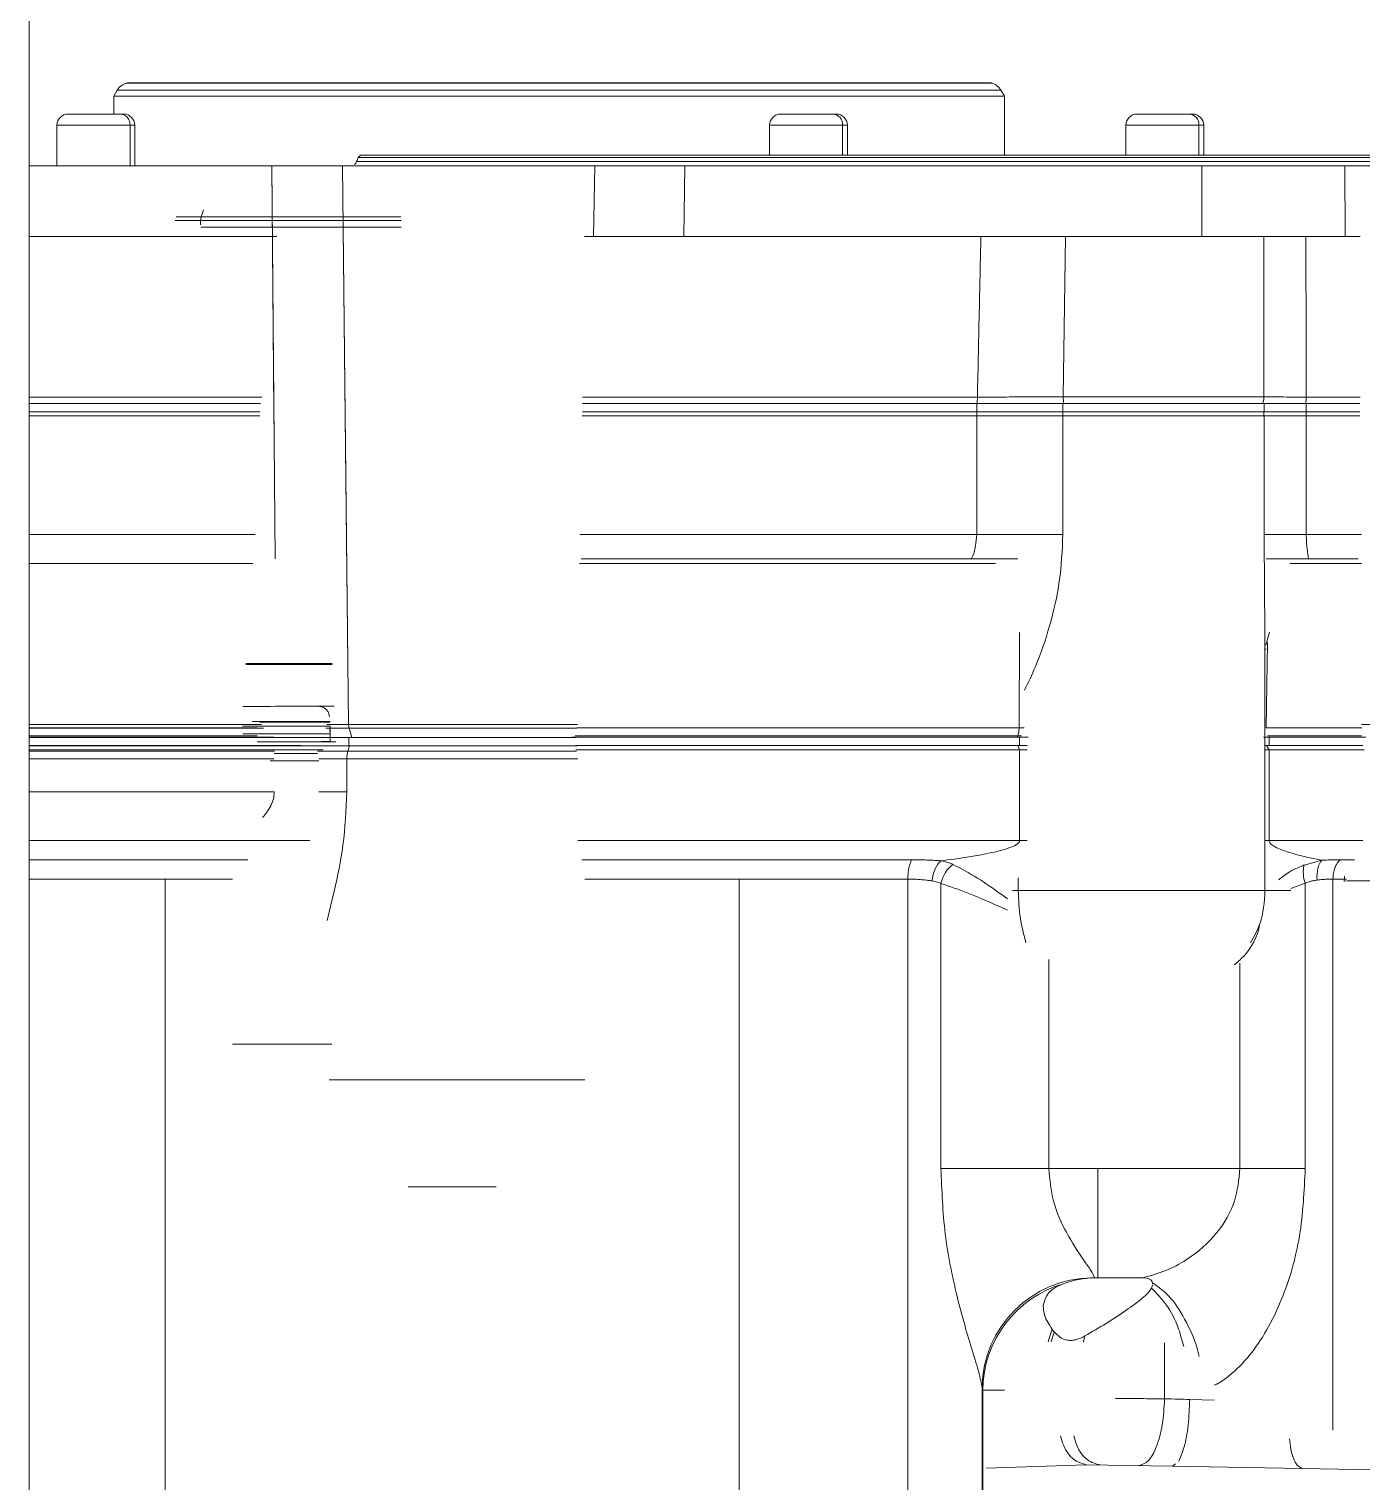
# Model space of a CAD drawing. Header units: millimetres. Extents: x 169 to 14583, y -399 to 10804.
# Drawn here: x 8132.3 to 8192.1, y 2080.4 to 2145.7 of the extents above; entities that cross this region are included whole.
import ezdxf

# ---------------------------------------------------------------- set-up
doc = ezdxf.new("R2010")
doc.units = ezdxf.units.MM
doc.header["$LTSCALE"] = 35

msp = doc.modelspace()

# ---------------------------------------------------------------- linework, layer by layer
at = {"color": 7, "linetype": 'Continuous', "lineweight": 18}
for p, q in [((8132.279, 2560.469), (8132.279, 1956.779)), ((8136.659, 2143.235), (8136.679, 2143.24)), ((8136.659, 2143.235), (8175.499, 2143.235)), ((8136.679, 2143.24), (8175.479, 2143.24)), ((8175.499, 2143.235), (8175.479, 2143.24)), ((8136.079, 2142.64), (8136.234, 2142.908)), ((8136.079, 2141.839), (8136.079, 2142.64)), ((8136.079, 2142.64), (8176.079, 2142.64)), ((8136.234, 2142.908), (8175.924, 2142.908)), ((8176.079, 2142.64), (8175.924, 2142.908)), ((8176.079, 2139.989), (8176.079, 2142.64)), ((8133.529, 2141.339), (8133.529, 2139.509)), ((8136.814, 2141.339), (8133.529, 2141.339)), ((8136.376, 2141.839), (8134.029, 2141.839)), ((8136.529, 2141.839), (8136.376, 2141.839)), ((8136.814, 2139.509), (8136.814, 2141.339)), ((8137.029, 2141.339), (8136.814, 2141.339)), ((8137.029, 2139.509), (8137.029, 2141.339)), ((8165.529, 2141.339), (8165.529, 2139.989)), ((8168.814, 2141.339), (8165.529, 2141.339)), ((8168.376, 2141.839), (8166.029, 2141.839)), ((8168.529, 2141.839), (8168.376, 2141.839)), ((8168.814, 2139.989), (8168.814, 2141.339)), ((8169.029, 2141.339), (8168.814, 2141.339)), ((8169.029, 2139.989), (8169.029, 2141.339)), ((8181.529, 2141.339), (8181.529, 2139.989)), ((8184.814, 2141.339), (8181.529, 2141.339)), ((8184.376, 2141.839), (8182.029, 2141.839)), ((8184.529, 2141.839), (8184.376, 2141.839)), ((8184.814, 2139.989), (8184.814, 2141.339)), ((8185.029, 2141.339), (8184.814, 2141.339)), ((8185.029, 2139.989), (8185.029, 2141.339)), ((8147.101, 2139.931), (8147.062, 2139.889)), ((8147.101, 2139.931), (8147.062, 2139.889)), ((8147.101, 2139.931), (8147.158, 2139.989)), ((8147.158, 2139.989), (8197.834, 2139.989)), ((8132.279, 2139.509), (8143.173, 2139.509)), ((8143.173, 2139.509), (8143.324, 2121.859)), ((8146.35, 2139.509), (8146.626, 2114.423)), ((8146.35, 2139.509), (8157.678, 2139.509)), ((8146.989, 2139.709), (8198.019, 2139.709)), ((8197.982, 2139.889), (8147.062, 2139.889)), ((8157.678, 2139.509), (8157.625, 2136.339)), ((8157.626, 2136.339), (8157.678, 2139.509)), ((8161.73, 2139.509), (8161.683, 2136.339)), ((8161.73, 2139.509), (8161.683, 2136.339)), ((8161.73, 2139.509), (8184.939, 2139.509)), ((8184.939, 2139.509), (8184.941, 2136.339)), ((8184.941, 2136.339), (8184.939, 2139.509)), ((8191.366, 2139.509), (8205.727, 2139.509)), ((8191.366, 2139.509), (8191.385, 2136.339)), ((8191.366, 2139.509), (8191.385, 2136.339)), ((8140.012, 2137.218), (8140.118, 2137.539)), ((8139.984, 2137.055), (8138.837, 2137.055)), ((8140.012, 2137.218), (8138.877, 2137.218)), ((8139.984, 2137.055), (8139.981, 2136.87)), ((8139.984, 2137.055), (8140.012, 2137.218)), ((8148.992, 2137.055), (8139.984, 2137.055)), ((8148.987, 2136.755), (8139.989, 2136.755)), ((8148.968, 2137.218), (8140.012, 2137.218)), ((8143.411, 2136.339), (8132.279, 2136.339)), ((8175.021, 2136.339), (8157.217, 2136.339)), ((8178.721, 2129.139), (8178.814, 2136.339)), ((8192.051, 2136.339), (8189.616, 2136.339)), ((8132.279, 2129.121), (8142.735, 2129.121)), ((8132.279, 2128.839), (8142.674, 2128.839)), ((8157.128, 2129.121), (8174.865, 2129.121)), ((8157.132, 2128.839), (8174.838, 2128.839)), ((8174.838, 2128.459), (8174.838, 2128.839)), ((8174.838, 2128.839), (8178.704, 2128.839)), ((8178.704, 2128.459), (8178.704, 2128.839)), ((8178.704, 2128.839), (8187.735, 2128.839)), ((8184.524, 2129.139), (8184.866, 2129.139)), ((8187.735, 2128.459), (8187.735, 2128.839)), ((8187.735, 2128.839), (8189.633, 2128.839)), ((8189.631, 2129.121), (8192.048, 2129.121)), ((8189.633, 2128.459), (8189.633, 2128.839)), ((8189.633, 2128.839), (8192.034, 2128.839)), ((8132.279, 2128.459), (8142.657, 2128.459)), ((8142.649, 2128.283), (8132.279, 2128.283)), ((8174.838, 2128.283), (8157.121, 2128.283)), ((8157.124, 2128.459), (8174.838, 2128.459)), ((8174.838, 2128.459), (8178.704, 2128.459)), ((8174.838, 2122.959), (8174.838, 2128.283)), ((8178.704, 2128.283), (8174.838, 2128.283)), ((8178.704, 2128.459), (8187.735, 2128.459)), ((8178.704, 2122.959), (8178.704, 2128.283)), ((8187.735, 2128.283), (8178.704, 2128.283)), ((8187.735, 2128.459), (8189.633, 2128.459)), ((8187.735, 2128.283), (8187.735, 2122.959)), ((8189.633, 2128.283), (8187.735, 2128.283)), ((8189.633, 2128.459), (8192.039, 2128.459)), ((8189.633, 2128.283), (8189.633, 2122.959)), ((8192.042, 2128.283), (8189.633, 2128.283)), ((8142.426, 2122.959), (8132.279, 2122.959)), ((8174.838, 2122.959), (8157.018, 2122.959)), ((8192.113, 2122.959), (8189.633, 2122.959)), ((8132.279, 2121.659), (8142.333, 2121.659)), ((8157.001, 2121.659), (8175.677, 2121.659)), ((8157.078, 2121.859), (8176.68, 2121.859)), ((8187.83, 2121.859), (8191.962, 2121.859)), ((8188.892, 2121.659), (8192.114, 2121.659)), ((8176.75, 2118.561), (8176.738, 2114.266)), ((8187.779, 2106.959), (8187.779, 2118.781)), ((8187.977, 2118.568), (8187.892, 2118.251)), ((8187.892, 2118.251), (8187.819, 2117.98)), ((8187.893, 2118.111), (8187.839, 2114.266)), ((8142.018, 2117.165), (8145.884, 2117.165)), ((8142.018, 2117.113), (8145.885, 2117.113)), ((8145.975, 2115.239), (8145.277, 2115.239)), ((8145.796, 2114.521), (8142.635, 2114.521)), ((8132.279, 2114.423), (8142.721, 2114.423)), ((8132.279, 2114.266), (8142.526, 2114.266)), ((8132.279, 2114.26), (8142.805, 2114.26)), ((8142.524, 2113.915), (8132.279, 2113.915)), ((8142.461, 2113.859), (8132.279, 2113.859)), ((8132.279, 2113.839), (8142.458, 2113.839)), ((8141.862, 2114.346), (8145.798, 2114.346)), ((8145.798, 2114.003), (8141.871, 2114.003)), ((8142.458, 2113.839), (8145.834, 2113.839)), ((8145.654, 2113.839), (8146.768, 2113.839)), ((8145.798, 2113.945), (8145.788, 2114.239)), ((8145.798, 2114.346), (8145.798, 2114.17)), ((8145.798, 2114.17), (8145.798, 2113.65)), ((8145.801, 2113.839), (8146.032, 2113.839)), ((8146.032, 2113.839), (8146.633, 2113.839)), ((8146.626, 2114.423), (8156.911, 2114.423)), ((8146.626, 2114.423), (8156.911, 2114.423)), ((8146.633, 2113.839), (8146.633, 2113.459)), ((8146.633, 2113.839), (8156.84, 2113.839)), ((8146.649, 2114.26), (8146.768, 2113.839)), ((8151.279, 2114.26), (8146.649, 2114.26)), ((8146.649, 2114.26), (8146.768, 2113.839)), ((8156.879, 2114.26), (8151.279, 2114.26)), ((8176.652, 2113.859), (8156.797, 2113.859)), ((8176.676, 2113.915), (8156.798, 2113.915)), ((8156.881, 2114.266), (8176.738, 2114.266)), ((8176.652, 2113.859), (8176.676, 2113.915)), ((8176.794, 2113.859), (8176.652, 2113.859)), ((8176.843, 2113.915), (8176.676, 2113.915)), ((8176.738, 2114.266), (8176.971, 2114.266)), ((8176.762, 2113.859), (8176.762, 2113.479)), ((8177.141, 2113.859), (8176.762, 2113.859)), ((8187.96, 2113.859), (8187.716, 2113.859)), ((8187.839, 2114.266), (8192.132, 2114.266)), ((8192.112, 2113.915), (8187.898, 2113.915)), ((8192.083, 2113.859), (8187.92, 2113.859)), ((8187.96, 2113.859), (8187.96, 2113.479)), ((8192.303, 2113.859), (8187.96, 2113.859)), ((8192.113, 2114.423), (8205.289, 2114.423)), ((8132.279, 2113.479), (8143.135, 2113.479)), ((8132.279, 2113.459), (8143.103, 2113.459)), ((8132.279, 2113.459), (8143.311, 2113.459)), ((8144.15, 2113.279), (8132.279, 2113.279)), ((8132.279, 2113.225), (8143.3, 2113.225)), ((8145.798, 2113.65), (8142.518, 2113.65)), ((8142.911, 2113.278), (8145.481, 2113.278)), ((8143.103, 2113.459), (8145.404, 2113.459)), ((8143.103, 2113.459), (8145.404, 2113.459)), ((8146.594, 2113.225), (8145.228, 2113.225)), ((8145.404, 2113.658), (8145.798, 2113.658)), ((8146.633, 2113.459), (8145.404, 2113.459)), ((8146.048, 2113.65), (8145.798, 2113.65)), ((8146.661, 2113.459), (8146.594, 2113.225)), ((8146.594, 2113.225), (8156.856, 2113.225)), ((8146.633, 2113.459), (8156.912, 2113.459)), ((8146.661, 2113.459), (8156.834, 2113.459)), ((8156.834, 2113.479), (8176.681, 2113.479)), ((8176.762, 2113.279), (8156.834, 2113.279)), ((8176.762, 2113.279), (8176.681, 2113.479)), ((8176.922, 2113.479), (8176.681, 2113.479)), ((8176.762, 2113.479), (8177.106, 2113.479)), ((8176.762, 2109.211), (8176.762, 2113.279)), ((8177.093, 2113.279), (8176.762, 2113.279)), ((8187.779, 2113.479), (8187.96, 2113.479)), ((8187.96, 2113.279), (8187.779, 2113.279)), ((8187.842, 2113.479), (8192.174, 2113.479)), ((8187.96, 2113.279), (8187.858, 2113.453)), ((8187.96, 2113.479), (8192.174, 2113.479)), ((8187.96, 2113.279), (8187.96, 2109.211)), ((8192.239, 2113.279), (8187.96, 2113.279)), ((8143.292, 2112.883), (8132.279, 2112.883)), ((8145.29, 2112.783), (8143.103, 2112.783)), ((8143.278, 2113.125), (8145.231, 2113.125)), ((8145.29, 2112.883), (8146.547, 2112.883)), ((8146.547, 2112.883), (8146.547, 2111.396)), ((8146.547, 2112.883), (8156.924, 2112.883)), ((8143.292, 2111.396), (8132.279, 2111.396)), ((8146.547, 2111.396), (8145.29, 2111.396)), ((8144.894, 2109.211), (8132.279, 2109.211)), ((8176.762, 2109.211), (8156.924, 2109.211)), ((8177.093, 2109.211), (8176.762, 2109.211)), ((8187.779, 2109.211), (8187.96, 2109.211)), ((8192.178, 2109.211), (8187.96, 2109.211)), ((8132.279, 2108.345), (8142.107, 2108.345)), ((8157.103, 2108.345), (8171.909, 2108.345)), ((8190.328, 2108.322), (8189.534, 2108.106)), ((8191.153, 2108.345), (8191.796, 2108.345)), ((8132.279, 2107.479), (8141.415, 2107.479)), ((8138.393, 2107.479), (8138.393, 2023.23)), ((8157.232, 2107.479), (8171.742, 2107.479)), ((8164.164, 2107.479), (8164.164, 2060.482)), ((8171.742, 2065.621), (8171.742, 2107.479)), ((8173.228, 2094.479), (8173.228, 2107.281)), ((8176.699, 2106.959), (8176.699, 2107.537)), ((8189.589, 2107.295), (8188.946, 2107.056)), ((8189.589, 2107.295), (8189.589, 2094.479)), ((8190.831, 2107.479), (8190.831, 2082.72)), ((8190.831, 2107.479), (8191.439, 2107.479)), ((8191.344, 2107.606), (8191.331, 2107.39)), ((8191.344, 2107.606), (8191.331, 2107.391)), ((8145.659, 2105.623), (8145.986, 2106.937)), ((8145.986, 2106.937), (8145.659, 2105.623)), ((8176.699, 2106.959), (8176.435, 2106.959)), ((8176.699, 2106.959), (8187.779, 2106.959)), ((8187.779, 2106.959), (8188.945, 2106.959)), ((8178.074, 2094.479), (8178.074, 2103.867)), ((8186.656, 2103.706), (8186.656, 2094.479)), ((8141.415, 2100.059), (8145.87, 2100.059)), ((8141.416, 2100.059), (8145.87, 2100.059)), ((8141.416, 2100.059), (8145.87, 2100.059)), ((8145.76, 2098.459), (8157.232, 2098.459)), ((8178.074, 2094.479), (8180.279, 2094.479)), ((8180.279, 2094.479), (8186.656, 2094.479)), ((8150.1, 2093.654), (8149.307, 2093.654)), ((8153.25, 2093.654), (8150.1, 2093.654)), ((8182.685, 2089.099), (8182.734, 2089.234)), ((8182.733, 2089.278), (8182.731, 2089.336)), ((8179.695, 2086.954), (8179.627, 2086.679)), ((8183.269, 2086.641), (8183.269, 2084.132)), ((8175.076, 2073.262), (8175.076, 2084.662)), ((8175.111, 2079.718), (8175.111, 2084.519)), ((8184.401, 2084.106), (8185.495, 2084.074)), ((8175.254, 2081.019), (8179.753, 2081.174)), ((8183.622, 2081.107), (8179.753, 2081.174)), ((8183.622, 2081.107), (8183.763, 2081.219)), ((8183.622, 2081.107), (8189.438, 2081.005)), ((8226.514, 2080.358), (8189.438, 2081.005))]:
    msp.add_line(p, q, dxfattribs=at)
at = {"color": 7, "linetype": 'Continuous', "lineweight": 18, "flags": 128}
for points in [[(8197.834, 2139.989), (8195.743, 2139.989), (8193.324, 2139.989), (8190.595, 2139.989), (8187.576, 2139.989), (8184.289, 2139.989), (8180.758, 2139.989), (8177.01, 2139.989), (8173.073, 2139.989), (8168.974, 2139.989), (8164.745, 2139.989), (8160.417, 2139.989), (8156.021, 2139.989), (8151.591, 2139.989), (8147.158, 2139.989)], [(8143.271, 2127.945), (8143.267, 2128.471), (8143.173, 2139.509)], [(8146.35, 2139.509), (8146.504, 2125.461), (8146.626, 2114.423)], [(8187.733, 2129.139), (8187.726, 2133.171), (8187.72, 2136.339)], [(8187.779, 2117.803), (8187.79, 2117.803), (8187.836, 2117.803)], [(8142.297, 2114.558), (8143.097, 2114.558), (8143.959, 2114.558), (8144.864, 2114.558), (8145.794, 2114.558)], [(8146.649, 2114.26), (8147.79, 2114.26), (8149.17, 2114.26), (8150.694, 2114.26), (8152.258, 2114.26), (8153.755, 2114.26), (8155.083, 2114.26), (8156.15, 2114.26), (8156.879, 2114.26)], [(8178.074, 2094.479), (8177.457, 2094.479), (8176.823, 2094.479), (8176.181, 2094.479), (8175.543, 2094.479), (8174.919, 2094.479), (8174.318, 2094.479), (8173.751, 2094.479), (8173.228, 2094.479)], [(8186.656, 2094.479), (8186.809, 2094.479), (8187.032, 2094.479), (8187.322, 2094.479), (8187.673, 2094.479), (8188.082, 2094.479), (8188.543, 2094.479), (8189.047, 2094.479), (8189.589, 2094.479)], [(8178.217, 2087.26), (8178.113, 2086.95), (8178.039, 2086.696)], [(8178.312, 2087.138), (8178.219, 2086.838), (8178.177, 2086.688)], [(8176.089, 2084.519), (8175.851, 2084.519), (8175.548, 2084.519), (8175.322, 2084.519), (8175.175, 2084.519), (8175.111, 2084.519)]]:
    msp.add_lwpolyline(points, dxfattribs=at)
at = {"color": 7, "linetype": 'Continuous', "lineweight": 18}
for centre, radius, start, end in [((8136.84, 2142.558), 0.7, 105, 150), ((8175.317, 2142.558), 0.7, 30, 75), ((8134.029, 2141.339), 0.5, 90, 180), ((8136.343, 2141.368), 0.472, 356.51319, 86.02606), ((8136.529, 2141.339), 0.5, 0, 90), ((8166.029, 2141.339), 0.5, 90, 180), ((8168.343, 2141.368), 0.472, 356.51319, 86.02606), ((8168.529, 2141.339), 0.5, 0, 90), ((8182.029, 2141.339), 0.5, 90, 180), ((8184.343, 2141.368), 0.472, 356.51319, 86.02606), ((8184.529, 2141.339), 0.5, 0, 90), ((8188.046, 2129.137), 1.585, 349.16995, 359.44653), ((8172.217, 2128.283), 2.621, 359.98972, 3.8472), ((8181.198, 2128.283), 2.495, 175.95728, 180.01062), ((8186.728, 2128.283), 1.007, 359.99958, 10.08808), ((8188.017, 2128.283), 1.615, 359.98788, 6.25462), ((8147.257, 2114.43), 0.631, 180.69802, 195.6324), ((8147.804, 2112.884), 1.257, 164.28714, 180.07396), ((8190.923, 2107.792), 1.424, 167.24615, 200.40972), ((8180.066, 2084.579), 4.991, 90.52122, 179.04331), ((8180.112, 2084.495), 5.002, 106.00687, 179.72247), ((8175.91, 2084.792), 0.845, 188.83453, 198.84334)]:
    msp.add_arc(centre, radius, start, end, dxfattribs=at)
for centre, major_axis, ratio, start_param, end_param in [((8149.604, 2137.705), (2.947, 2.024), 0.933206, 1.774821, 1.797552), ((8151.279, 2079.068), (46.139, 141.978), 0.165076, 1.182371, 1.183771), ((8147.166, 2137.694), (9.533, 23.945), 0.035383, 1.493113, 1.500659), ((8173.385, 2107.398), (0.122, 0.989), 0.547701, 0.488565, 1.641713), ((8173.856, 2107.283), (0.36, 0.93), 0.601967, 0.702884, 1.802576), ((8190.615, 2107.437), (-0.091, 0.992), 0.498015, 0.424245, 1.527899), ((8180.1, 2089.278), (1.017, 0.009), 0.288528, 1.538701, 1.6463)]:
    msp.add_ellipse(centre, major_axis=major_axis, ratio=ratio, start_param=start_param, end_param=end_param, dxfattribs=at)
for points, knots in [([(8143.173, 2139.509), (8143.501, 2139.509), (8144.38, 2139.509), (8145.496, 2139.509), (8146.117, 2139.509), (8146.35, 2139.509)], [0, 0, 0, 0, 0.2713094, 0.7259181, 1, 1, 1, 1]), ([(8146.35, 2139.509), (8145.841, 2139.509), (8144.932, 2139.509), (8143.711, 2139.509), (8143.173, 2139.509)], [0, 0, 0, 0, 0.559436, 1, 1, 1, 1]), ([(8146.9, 2139.568), (8146.92, 2139.591), (8146.954, 2139.631), (8146.979, 2139.686), (8146.989, 2139.709)], [0, 0, 0, 0, 0.5736597, 1, 1, 1, 1]), ([(8146.989, 2139.709), (8146.979, 2139.686), (8146.954, 2139.631), (8146.92, 2139.591), (8146.9, 2139.568)], [0, 0, 0, 0, 0.423995, 1, 1, 1, 1]), ([(8157.678, 2139.509), (8157.802, 2139.509), (8158.049, 2139.509), (8159.089, 2139.509), (8160.369, 2139.509), (8161.321, 2139.509), (8161.73, 2139.509)], [0, 0, 0, 0, 0.266633, 0.533268, 0.799878, 1, 1, 1, 1]), ([(8157.678, 2139.509), (8157.811, 2139.509), (8158.076, 2139.509), (8159.13, 2139.509), (8160.381, 2139.509), (8161.28, 2139.509), (8161.73, 2139.509)], [0, 0, 0, 0, 0.279825, 0.559553, 0.779763, 1, 1, 1, 1]), ([(8184.939, 2139.509), (8185.426, 2139.509), (8186.402, 2139.509), (8188.121, 2139.509), (8189.783, 2139.509), (8190.835, 2139.509), (8191.304, 2139.509), (8191.366, 2139.509)], [0, 0, 0, 0, 0.240742, 0.481485, 0.722198, 0.962908, 1, 1, 1, 1]), ([(8191.366, 2139.509), (8190.847, 2139.509), (8189.807, 2139.509), (8187.956, 2139.509), (8186.27, 2139.509), (8185.382, 2139.509), (8184.939, 2139.509)], [0, 0, 0, 0, 0.279792, 0.55945, 0.779699, 1, 1, 1, 1]), ([(8174.865, 2129.121), (8174.894, 2130.469), (8174.945, 2132.875), (8174.998, 2135.28), (8175.021, 2136.339)], [0, 0, 0, 0, 0.56, 1, 1, 1, 1]), ([(8175.021, 2136.339), (8175.653, 2136.339), (8176.917, 2136.339), (8178.181, 2136.339), (8178.814, 2136.339)], [0, 0, 0, 0, 0.500018, 1, 1, 1, 1]), ([(8187.72, 2136.339), (8187.62, 2136.339), (8187.419, 2136.339), (8186.707, 2136.339), (8185.751, 2136.339), (8184.559, 2136.339), (8183.186, 2136.339), (8181.721, 2136.339), (8180.223, 2136.339), (8179.283, 2136.339), (8178.814, 2136.339)], [0, 0, 0, 0, 0.124926, 0.250041, 0.375152, 0.500005, 0.624845, 0.749947, 0.875068, 1, 1, 1, 1]), ([(8189.616, 2136.339), (8189.138, 2136.339), (8188.183, 2136.339), (8187.874, 2136.339), (8187.72, 2136.339)], [0, 0, 0, 0, 0.500018, 1, 1, 1, 1]), ([(8189.631, 2129.121), (8189.628, 2130.469), (8189.623, 2132.875), (8189.618, 2135.28), (8189.616, 2136.339)], [0, 0, 0, 0, 0.5600001, 1, 1, 1, 1]), ([(8174.865, 2129.121), (8174.864, 2129.069), (8174.862, 2128.973), (8174.852, 2128.881), (8174.848, 2128.839)], [0, 0, 0, 0, 0.548356, 1, 1, 1, 1]), ([(8174.848, 2128.839), (8175.497, 2128.839), (8176.798, 2128.839), (8178.091, 2128.839), (8178.739, 2128.839)], [0, 0, 0, 0, 0.499464, 1, 1, 1, 1]), ([(8174.865, 2129.121), (8175.175, 2129.124), (8175.8, 2129.13), (8176.797, 2129.134), (8177.792, 2129.137), (8178.413, 2129.138), (8178.721, 2129.139)], [0, 0, 0, 0, 0.247584, 0.500062, 0.752508, 1, 1, 1, 1]), ([(8178.721, 2129.139), (8178.722, 2129.083), (8178.723, 2128.981), (8178.734, 2128.883), (8178.739, 2128.839)], [0, 0, 0, 0, 0.547644, 1, 1, 1, 1]), ([(8187.733, 2129.139), (8187.73, 2129.083), (8187.726, 2128.981), (8187.699, 2128.883), (8187.687, 2128.839)], [0, 0, 0, 0, 0.547644, 1, 1, 1, 1]), ([(8187.687, 2128.839), (8187.837, 2128.839), (8188.138, 2128.839), (8189.114, 2128.839), (8189.603, 2128.839)], [0, 0, 0, 0, 0.49951, 1, 1, 1, 1]), ([(8187.733, 2129.139), (8187.79, 2129.138), (8187.905, 2129.137), (8188.32, 2129.134), (8188.886, 2129.13), (8189.384, 2129.124), (8189.631, 2129.121)], [0, 0, 0, 0, 0.247492, 0.499938, 0.752416, 1, 1, 1, 1]), ([(8174.581, 2121.859), (8174.591, 2121.875), (8174.701, 2122.048), (8174.795, 2122.428), (8174.824, 2122.786), (8174.838, 2122.959)], [0, 0, 0, 0, 0.049689, 0.540359, 1, 1, 1, 1]), ([(8176.983, 2115.964), (8177.147, 2116.305), (8177.582, 2117.209), (8178.139, 2118.861), (8178.609, 2120.86), (8178.672, 2122.254), (8178.704, 2122.959)], [0, 0, 0, 0, 0.164437, 0.434981, 0.714236, 1, 1, 1, 1]), ([(8187.735, 2122.959), (8187.745, 2122.056), (8187.762, 2120.624), (8187.766, 2119.278), (8187.767, 2118.781)], [0, 0, 0, 0, 0.630404, 1, 1, 1, 1]), ([(8189.633, 2122.959), (8189.639, 2122.735), (8189.65, 2122.351), (8189.711, 2122.004), (8189.736, 2121.859)], [0, 0, 0, 0, 0.582562, 1, 1, 1, 1]), ([(8145.277, 2115.239), (8144.688, 2115.239), (8143.51, 2115.239), (8142.405, 2115.234), (8141.911, 2115.234), (8141.883, 2115.234)], [0, 0, 0, 0, 0.485358, 0.970675, 1, 1, 1, 1]), ([(8145.77, 2114.759), (8145.765, 2114.805), (8145.756, 2114.886), (8145.702, 2115.004), (8145.611, 2115.12), (8145.463, 2115.219), (8145.338, 2115.232), (8145.277, 2115.239)], [0, 0, 0, 0, 0.178868, 0.322601, 0.503848, 0.758957, 1, 1, 1, 1]), ([(8143.269, 2113.859), (8142.34, 2113.859), (8138.86, 2113.859), (8135.157, 2113.859), (8132.519, 2113.859), (8132.279, 2113.859)], [0, 0, 0, 0, 0.248709, 0.931569, 1, 1, 1, 1]), ([(8145.608, 2114.261), (8145.734, 2114.261), (8146.129, 2114.261), (8146.439, 2114.26), (8146.649, 2114.26)], [0, 0, 0, 0, 0.320443, 1, 1, 1, 1]), ([(8146.649, 2114.26), (8146.438, 2114.26), (8146.128, 2114.26), (8145.734, 2114.26), (8145.609, 2114.26)], [0, 0, 0, 0, 0.683139, 1, 1, 1, 1]), ([(8145.635, 2113.839), (8145.93, 2113.839), (8146.353, 2113.839), (8146.672, 2113.839), (8146.768, 2113.839)], [0, 0, 0, 0, 0.698275, 1, 1, 1, 1]), ([(8145.647, 2114.422), (8145.753, 2114.422), (8146.125, 2114.422), (8146.417, 2114.422), (8146.626, 2114.423)], [0, 0, 0, 0, 0.285679, 1, 1, 1, 1]), ([(8145.647, 2114.422), (8145.753, 2114.422), (8146.125, 2114.422), (8146.417, 2114.422), (8146.626, 2114.423)], [0, 0, 0, 0, 0.285588, 1, 1, 1, 1]), ([(8176.762, 2113.859), (8174.491, 2113.859), (8169.948, 2113.859), (8163.174, 2113.859), (8158.692, 2113.859), (8156.647, 2113.859)], [0, 0, 0, 0, 0.35221, 0.70442, 1, 1, 1, 1]), ([(8176.676, 2113.915), (8176.685, 2113.94), (8176.703, 2113.99), (8176.728, 2114.106), (8176.734, 2114.202), (8176.738, 2114.266)], [0, 0, 0, 0, 0.2607651, 0.5147202, 1, 1, 1, 1]), ([(8132.279, 2113.479), (8132.408, 2113.479), (8134.825, 2113.479), (8138.926, 2113.479), (8142.926, 2113.479), (8144.494, 2113.479)], [0, 0, 0, 0, 0.033166, 0.62096, 1, 1, 1, 1]), ([(8132.279, 2113.459), (8133.987, 2113.459), (8137.603, 2113.459), (8141.339, 2113.459), (8143.311, 2113.459)], [0, 0, 0, 0, 0.4723512, 1, 1, 1, 1]), ([(8143.033, 2113.459), (8143.359, 2113.459), (8144.048, 2113.459), (8144.847, 2113.459), (8145.268, 2113.459)], [0, 0, 0, 0, 0.4735343, 1, 1, 1, 1]), ([(8145.253, 2113.459), (8145.502, 2113.459), (8146.029, 2113.459), (8146.443, 2113.459), (8146.661, 2113.459)], [0, 0, 0, 0, 0.4720862, 1, 1, 1, 1]), ([(8151.279, 2113.459), (8152.012, 2113.459), (8153.478, 2113.459), (8155.342, 2113.459), (8156.561, 2113.459), (8156.804, 2113.459), (8156.885, 2113.459)], [0, 0, 0, 0, 0.2858742, 0.5717484, 0.8576226, 1, 1, 1, 1]), ([(8156.884, 2113.479), (8158.619, 2113.479), (8162.909, 2113.479), (8169.618, 2113.479), (8174.381, 2113.479), (8176.762, 2113.479)], [0, 0, 0, 0, 0.253373, 0.626687, 1, 1, 1, 1]), ([(8143.292, 2111.396), (8143.283, 2111.291), (8143.266, 2111.069), (8143.1, 2110.655), (8142.9, 2110.404), (8142.767, 2110.238)], [0, 0, 0, 0, 0.236294, 0.496377, 1, 1, 1, 1]), ([(8145.986, 2106.937), (8146.134, 2107.616), (8146.446, 2109.046), (8146.512, 2110.587), (8146.547, 2111.396)], [0, 0, 0, 0, 0.475335, 1, 1, 1, 1]), ([(8146.547, 2111.396), (8146.512, 2110.587), (8146.446, 2109.046), (8146.134, 2107.617), (8145.986, 2106.937)], [0, 0, 0, 0, 0.524687, 1, 1, 1, 1]), ([(8173.239, 2108.303), (8174.007, 2108.403), (8175.08, 2108.544), (8176.204, 2108.83), (8176.611, 2109.009), (8176.727, 2109.114), (8176.758, 2109.171), (8176.761, 2109.198), (8176.762, 2109.211)], [0, 0, 0, 0, 0.618346, 0.864717, 0.949351, 0.97854, 0.989876, 1, 1, 1, 1]), ([(8187.96, 2109.211), (8187.962, 2109.194), (8187.966, 2109.157), (8187.994, 2109.107), (8188.076, 2109.012), (8188.365, 2108.841), (8189.169, 2108.562), (8189.844, 2108.423), (8190.328, 2108.322)], [0, 0, 0, 0, 0.014048, 0.030479, 0.050602, 0.134496, 0.379472, 1, 1, 1, 1]), ([(8171.909, 2108.345), (8172.064, 2108.344), (8172.318, 2108.342), (8172.666, 2108.331), (8172.955, 2108.319), (8173.145, 2108.308), (8173.239, 2108.303)], [0, 0, 0, 0, 0.341064, 0.561311, 0.781007, 1, 1, 1, 1]), ([(8173.239, 2108.303), (8173.301, 2108.289), (8173.403, 2108.267), (8173.541, 2108.224), (8173.656, 2108.182), (8173.731, 2108.149), (8173.768, 2108.133)], [0, 0, 0, 0, 0.339401, 0.559657, 0.779987, 1, 1, 1, 1]), ([(8173.768, 2108.133), (8174.129, 2107.945), (8174.829, 2107.578), (8175.676, 2106.982), (8176.136, 2106.648), (8176.217, 2106.589)], [0, 0, 0, 0, 0.466536, 0.906212, 1, 1, 1, 1]), ([(8189.534, 2108.106), (8189.527, 2108.103), (8189.461, 2108.077), (8189.238, 2107.983), (8188.817, 2107.793), (8188.548, 2107.566), (8188.396, 2107.438)], [0, 0, 0, 0, 0.016932, 0.151311, 0.520604, 1, 1, 1, 1]), ([(8190.328, 2108.322), (8190.424, 2108.327), (8190.582, 2108.334), (8190.797, 2108.341), (8190.977, 2108.344), (8191.094, 2108.345), (8191.153, 2108.345)], [0, 0, 0, 0, 0.339296, 0.5593, 0.779568, 1, 1, 1, 1]), ([(8171.742, 2107.479), (8171.872, 2107.477), (8172.086, 2107.473), (8172.372, 2107.452), (8172.609, 2107.427), (8172.76, 2107.406), (8172.836, 2107.395)], [0, 0, 0, 0, 0.3386061, 0.5582455, 0.7786357, 1, 1, 1, 1]), ([(8172.836, 2107.395), (8172.883, 2107.387), (8172.96, 2107.374), (8173.062, 2107.345), (8173.147, 2107.316), (8173.201, 2107.293), (8173.228, 2107.281)], [0, 0, 0, 0, 0.340628, 0.560774, 0.780593, 1, 1, 1, 1]), ([(8173.228, 2107.281), (8173.625, 2107.144), (8174.399, 2106.879), (8175.432, 2106.433), (8176.03, 2106.168), (8176.2, 2106.092), (8176.219, 2106.084)], [0, 0, 0, 0, 0.43023, 0.838443, 0.981539, 1, 1, 1, 1]), ([(8190.117, 2107.434), (8190.057, 2107.425), (8189.959, 2107.412), (8189.821, 2107.377), (8189.704, 2107.342), (8189.627, 2107.311), (8189.589, 2107.295)], [0, 0, 0, 0, 0.339823, 0.559986, 0.780124, 1, 1, 1, 1]), ([(8190.117, 2107.434), (8190.202, 2107.443), (8190.342, 2107.457), (8190.529, 2107.47), (8190.683, 2107.478), (8190.782, 2107.478), (8190.831, 2107.479)], [0, 0, 0, 0, 0.340854, 0.560806, 0.780464, 1, 1, 1, 1]), ([(8191.331, 2107.39), (8191.752, 2107.394), (8192.582, 2107.403), (8194.089, 2107.411), (8195.666, 2107.417), (8196.747, 2107.418), (8197.279, 2107.418)], [0, 0, 0, 0, 0.261406, 0.515209, 0.761408, 1, 1, 1, 1]), ([(8177.047, 2104.62), (8176.95, 2104.979), (8176.75, 2105.718), (8176.717, 2106.538), (8176.699, 2106.959)], [0, 0, 0, 0, 0.486122, 1, 1, 1, 1]), ([(8187.13, 2104.607), (8187.288, 2104.888), (8187.695, 2105.612), (8187.747, 2106.448), (8187.779, 2106.959)], [0, 0, 0, 0, 0.387887, 1, 1, 1, 1]), ([(8187.539, 2105.443), (8187.539, 2105.44), (8187.456, 2104.899), (8187.083, 2104.221), (8186.543, 2103.746), (8186.405, 2103.624)], [0, 0, 0, 0, 0.004121, 0.744888, 1, 1, 1, 1]), ([(8175.076, 2084.662), (8175.037, 2084.859), (8174.957, 2085.264), (8174.637, 2086.281), (8174.289, 2087.445), (8173.824, 2089.187), (8173.343, 2091.543), (8173.266, 2093.495), (8173.228, 2094.479)], [0, 0, 0, 0, 0.109887, 0.227269, 0.350316, 0.477086, 0.736664, 1, 1, 1, 1]), ([(8180.13, 2089.572), (8180.089, 2089.665), (8180.01, 2089.845), (8179.544, 2090.489), (8178.88, 2091.501), (8178.211, 2092.943), (8178.118, 2093.98), (8178.074, 2094.479)], [0, 0, 0, 0, 0.155744, 0.300599, 0.559171, 0.787946, 1, 1, 1, 1]), ([(8180.279, 2094.479), (8180.279, 2093.904), (8180.279, 2092.755), (8180.279, 2091.244), (8180.279, 2090.072), (8180.279, 2089.738), (8180.279, 2089.572)], [0, 0, 0, 0, 0.249999, 0.500001, 0.75, 1, 1, 1, 1]), ([(8186.656, 2094.479), (8186.605, 2093.977), (8186.499, 2092.93), (8185.645, 2091.487), (8184.5, 2090.481), (8183.302, 2089.844), (8182.64, 2089.665), (8182.298, 2089.572)], [0, 0, 0, 0, 0.209736, 0.437702, 0.697403, 0.843399, 1, 1, 1, 1]), ([(8189.589, 2094.479), (8189.54, 2093.463), (8189.444, 2091.447), (8188.75, 2089.008), (8187.907, 2087.24), (8187.116, 2086.062), (8186.327, 2085.27), (8185.759, 2084.854), (8185.535, 2084.76), (8185.493, 2084.742)], [0, 0, 0, 0, 0.274879, 0.545719, 0.682365, 0.805772, 0.927224, 0.986351, 1, 1, 1, 1]), ([(8149.316, 2093.654), (8149.412, 2093.654), (8149.629, 2093.654), (8149.932, 2093.654), (8150.1, 2093.654)], [0, 0, 0, 0, 0.443286, 1, 1, 1, 1]), ([(8150.1, 2093.654), (8150.283, 2093.654), (8150.649, 2093.654), (8151.254, 2093.654), (8151.856, 2093.654), (8152.422, 2093.654), (8152.905, 2093.654), (8153.137, 2093.654), (8153.243, 2093.654)], [0, 0, 0, 0, 0.171137, 0.342275, 0.513413, 0.684552, 0.855691, 1, 1, 1, 1]), ([(8177.821, 2088.305), (8177.868, 2088.507), (8177.943, 2088.823), (8178.338, 2089.134), (8178.613, 2089.252), (8178.733, 2089.303)], [0, 0, 0, 0, 0.501754, 0.783307, 1, 1, 1, 1]), ([(8180.021, 2089.57), (8179.783, 2089.548), (8179.307, 2089.504), (8178.925, 2089.37), (8178.733, 2089.303)], [0, 0, 0, 0, 0.499377, 1, 1, 1, 1]), ([(8179.695, 2086.954), (8180.013, 2087.141), (8180.659, 2087.519), (8181.573, 2088.119), (8182.197, 2088.579), (8182.546, 2088.899), (8182.64, 2089.034), (8182.685, 2089.099)], [0, 0, 0, 0, 0.245882, 0.500054, 0.746092, 0.87757, 1, 1, 1, 1]), ([(8180.13, 2089.572), (8180.158, 2089.572), (8180.207, 2089.572), (8180.257, 2089.572), (8180.279, 2089.572)], [0, 0, 0, 0, 0.559996, 1, 1, 1, 1]), ([(8180.279, 2089.572), (8180.499, 2089.572), (8180.94, 2089.572), (8181.682, 2089.572), (8182.064, 2089.572), (8182.298, 2089.572)], [0, 0, 0, 0, 0.280574, 0.561128, 1, 1, 1, 1]), ([(8182.298, 2089.572), (8182.413, 2089.56), (8182.644, 2089.535), (8182.702, 2089.402), (8182.731, 2089.336)], [0, 0, 0, 0, 0.4984851, 1, 1, 1, 1]), ([(8182.685, 2089.099), (8182.913, 2088.871), (8183.37, 2088.413), (8183.869, 2087.463), (8184.058, 2086.747), (8184.129, 2086.48)], [0, 0, 0, 0, 0.385808, 0.771615, 1, 1, 1, 1]), ([(8182.731, 2089.336), (8183.008, 2089.141), (8183.561, 2088.752), (8184.265, 2087.594), (8184.702, 2086.633), (8184.813, 2086.069), (8184.821, 2086.029)], [0, 0, 0, 0, 0.325238, 0.650475, 0.975713, 1, 1, 1, 1]), ([(8178.217, 2087.26), (8178.083, 2087.472), (8177.852, 2087.836), (8177.83, 2088.166), (8177.821, 2088.305)], [0, 0, 0, 0, 0.5808046, 1, 1, 1, 1]), ([(8178.312, 2087.138), (8178.293, 2087.161), (8178.26, 2087.2), (8178.23, 2087.242), (8178.217, 2087.26)], [0, 0, 0, 0, 0.558315, 1, 1, 1, 1]), ([(8179.695, 2086.954), (8179.563, 2086.889), (8179.365, 2086.79), (8179.095, 2086.749), (8178.838, 2086.764), (8178.553, 2086.888), (8178.393, 2087.055), (8178.312, 2087.138)], [0, 0, 0, 0, 0.250383, 0.375195, 0.498189, 0.74743, 1, 1, 1, 1]), ([(8181.067, 2084.148), (8181.442, 2084.145), (8182.195, 2084.14), (8182.91, 2084.135), (8183.269, 2084.132)], [0, 0, 0, 0, 0.497377, 1, 1, 1, 1]), ([(8182.112, 2081.133), (8182.259, 2081.176), (8182.551, 2081.262), (8182.929, 2081.954), (8183.201, 2082.948), (8183.246, 2083.738), (8183.269, 2084.132)], [0, 0, 0, 0, 0.25, 0.5, 0.75, 1, 1, 1, 1]), ([(8183.269, 2084.132), (8183.477, 2084.128), (8183.849, 2084.119), (8184.232, 2084.11), (8184.401, 2084.106)], [0, 0, 0, 0, 0.5599768, 1, 1, 1, 1]), ([(8183.905, 2081.332), (8183.991, 2081.523), (8184.165, 2081.907), (8184.348, 2082.93), (8184.384, 2083.714), (8184.401, 2084.106)], [0, 0, 0, 0, 0.33334, 0.666681, 1, 1, 1, 1]), ([(8179.753, 2081.174), (8179.564, 2081.225), (8179.185, 2081.326), (8178.773, 2081.854), (8178.64, 2082.331), (8178.6, 2082.474)], [0, 0, 0, 0, 0.412396, 0.82479, 1, 1, 1, 1]), ([(8180.371, 2081.163), (8180.178, 2081.214), (8179.792, 2081.316), (8179.371, 2081.845), (8179.234, 2082.322), (8179.193, 2082.464)], [0, 0, 0, 0, 0.412269, 0.824563, 1, 1, 1, 1]), ([(8189.438, 2081.005), (8189.345, 2081.054), (8189.158, 2081.152), (8188.957, 2081.691), (8188.895, 2082.183), (8188.875, 2082.339)], [0, 0, 0, 0, 0.405768, 0.811533, 1, 1, 1, 1])]:
    msp.add_open_spline(points, degree=3, knots=knots, dxfattribs=at)
for points in [[(8178.721, 2129.139), (8179.196, 2129.139), (8180.146, 2129.139), (8181.666, 2129.139), (8183.167, 2129.139), (8184.071, 2129.139), (8184.524, 2129.139)], [(8184.866, 2129.139), (8185.242, 2129.139), (8185.993, 2129.139), (8186.849, 2129.139), (8187.478, 2129.139), (8187.648, 2129.139), (8187.733, 2129.139)], [(8178.704, 2122.959), (8178.392, 2122.959), (8177.77, 2122.959), (8176.775, 2122.959), (8175.779, 2122.959), (8175.152, 2122.959), (8174.838, 2122.959)], [(8187.735, 2122.959), (8187.792, 2122.959), (8187.906, 2122.959), (8188.32, 2122.959), (8188.884, 2122.959), (8189.383, 2122.959), (8189.633, 2122.959)], [(8146.661, 2113.459), (8146.96, 2113.459), (8147.557, 2113.459), (8148.7, 2113.459), (8149.955, 2113.459), (8150.837, 2113.459), (8151.279, 2113.459)], [(8171.742, 2107.479), (8171.745, 2107.566), (8171.749, 2107.741), (8171.784, 2107.984), (8171.837, 2108.197), (8171.885, 2108.296), (8171.909, 2108.345)], [(8190.831, 2107.479), (8190.836, 2107.566), (8190.844, 2107.741), (8190.912, 2107.984), (8191.014, 2108.197), (8191.107, 2108.296), (8191.153, 2108.345)], [(8191.331, 2107.391), (8191.733, 2107.393), (8192.536, 2107.398), (8194.01, 2107.405), (8195.607, 2107.412), (8196.721, 2107.417), (8197.279, 2107.419)]]:
    msp.add_open_spline(points, degree=3, dxfattribs=at)

doc.saveas('drawing.dxf')
